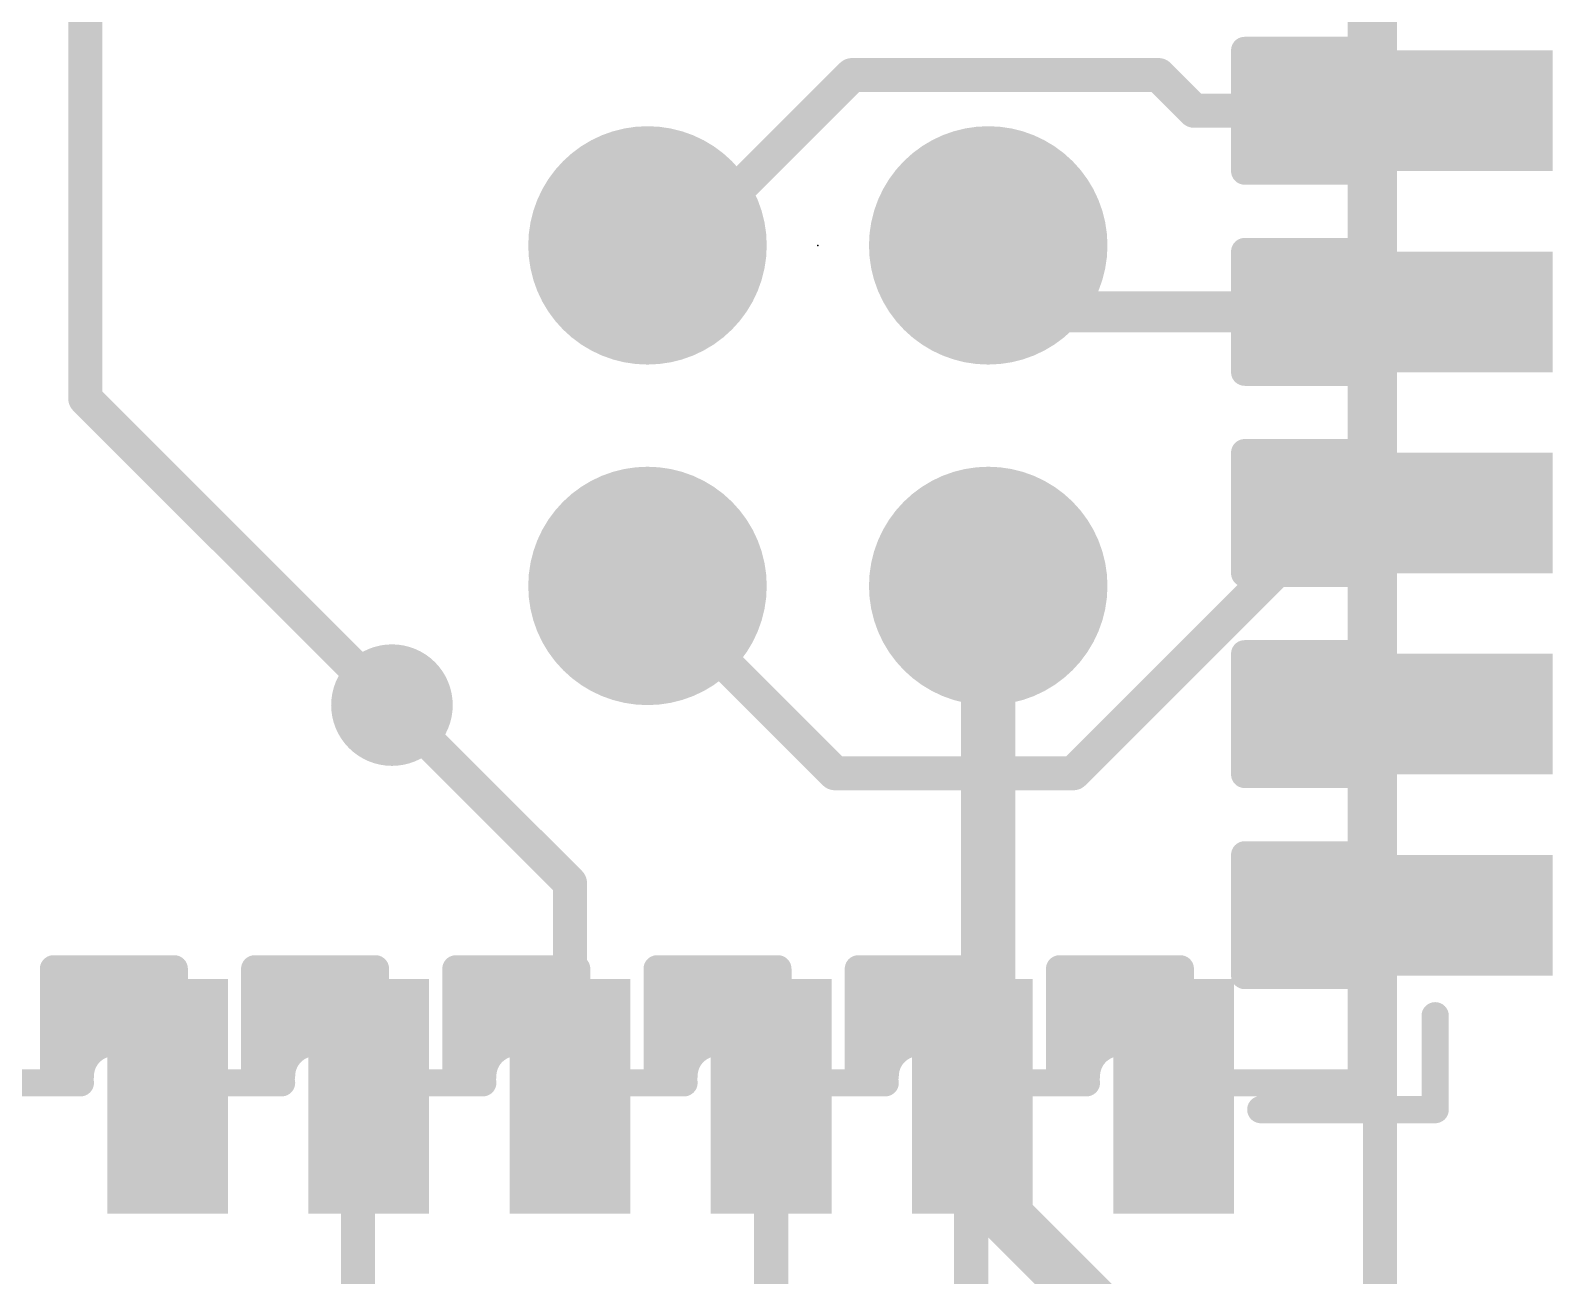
# Model space of a CAD drawing. Extents: x -6.7 to 68.6, y -6.2 to 53.6.
# Drawn here: x 17.62 to 28.97, y 19.24 to 28.53 of the extents above; entities that cross this region are included whole.
import ezdxf

# ---------------------------------------------------------------- set-up
doc = ezdxf.new("R2010")
doc.units = 0
for name, color, linetype in [('1', 12, 'CONTINUOUS'), ('16', 132, 'CONTINUOUS'), ('17', 110, 'CONTINUOUS'), ('18', 110, 'CONTINUOUS'), ('21', 40, 'CONTINUOUS'), ('23', 40, 'CONTINUOUS'), ('51', 253, 'CONTINUOUS')]:
    doc.layers.add(name, color=color, linetype=linetype)

# ---------------------------------------------------------------- blocks, each defined once
blk = doc.blocks.new('RECT')
blk.add_solid([(-0.5, -0.5), (0.5, -0.5), (-0.5, 0.5), (0.5, 0.5)])
blk = doc.blocks.new('ROUNDP')
at = {"const_width": 0.5}
blk.add_lwpolyline([(0, -0.25, 1), (0, 0.25, 1), (0, -0.25)], format="xyb", dxfattribs=at)
blk = doc.blocks.new('ROUNDV')
at = {"const_width": 0.5}
blk.add_lwpolyline([(0, -0.25, 1), (0, 0.25, 1), (0, -0.25)], format="xyb", dxfattribs=at)

msp = doc.modelspace()

# ---------------------------------------------------------------- linework, layer by layer
at = {"layer": '1'}
for points, const_width in [([(22.479, 26.924), (23.749, 28.194)], 0.254), ([(23.749, 28.194), (26.035, 28.194)], 0.254), ([(26.035, 28.194), (26.301, 27.928)], 0.254), ([(26.301, 27.928), (28.097, 27.928)], 0.254), ([(22.225, 26.924), (22.479, 26.924)], 0.254), ([(24.765, 26.924), (25.261, 26.428)], 0.3048), ([(25.261, 26.428), (28.097, 26.428)], 0.3048), ([(25.4, 22.987), (27.341, 24.928)], 0.254), ([(27.341, 24.928), (28.097, 24.928)], 0.254), ([(22.225, 24.384), (23.622, 22.987)], 0.254), ([(21.647, 22.168), (20.32, 23.495)], 0.254), ([(23.622, 22.987), (25.4, 22.987)], 0.254), ([(21.647, 20.578), (21.647, 22.168)], 0.254), ([(20.147, 20.578), (20.066, 20.497)], 0.254), ([(23.147, 18.382), (23.147, 20.578)], 0.254), ([(24.647, 20.578), (24.638, 20.569)], 0.254), ([(24.638, 20.569), (24.638, 17.145)], 0.254), ([(20.066, 20.497), (20.066, 18.222)], 0.254)]:
    msp.add_lwpolyline(points, dxfattribs=dict(at, const_width=const_width))
for points, const_width in [([(23.749, 28.2575, 1), (23.749, 28.1305)], 0.127), ([(23.7939, 28.1491, 1), (23.7041, 28.2389)], 0.127), ([(26.0799, 28.2389, 1), (25.9901, 28.1491)], 0.127), ([(26.035, 28.1305, 1), (26.035, 28.2575)], 0.127), ([(26.301, 27.9915, 1), (26.301, 27.8645)], 0.127), ([(26.2561, 27.8831, 1), (26.3459, 27.9729)], 0.127), ([(28.097, 27.8645, 1), (28.097, 27.9915)], 0.127), ([(22.225, 26.9875, 1), (22.225, 26.8605)], 0.127), ([(22.4341, 26.9689, 1), (22.5239, 26.8791)], 0.127), ([(22.479, 26.8605, 1), (22.479, 26.9875)], 0.127), ([(24.8189, 26.9779, 1), (24.7111, 26.8701)], 0.1524), ([(25.261, 26.5042, 1), (25.261, 26.3518)], 0.1524), ([(25.2071, 26.3741, 1), (25.3149, 26.4819)], 0.1524), ([(28.097, 26.3518, 1), (28.097, 26.5042)], 0.1524), ([(27.341, 24.9915, 1), (27.341, 24.8645)], 0.127), ([(27.3859, 24.8831, 1), (27.2961, 24.9729)], 0.127), ([(28.097, 24.8645, 1), (28.097, 24.9915)], 0.127), ([(22.2699, 24.4289, 1), (22.1801, 24.3391)], 0.127), ([(20.3649, 23.5399, 1), (20.2751, 23.4501)], 0.127), ([(23.622, 23.0505, 1), (23.622, 22.9235)], 0.127), ([(23.5771, 22.9421, 1), (23.6669, 23.0319)], 0.127), ([(25.3551, 23.0319, 1), (25.4449, 22.9421)], 0.127), ([(25.4, 22.9235, 1), (25.4, 23.0505)], 0.127), ([(21.7105, 22.168, 1), (21.5835, 22.168)], 0.127), ([(21.6021, 22.1231, 1), (21.6919, 22.2129)], 0.127), ([(20.1919, 20.5331, 1), (20.1021, 20.6229)], 0.127), ([(23.2105, 20.578, 1), (23.0835, 20.578)], 0.127), ([(24.7015, 20.569, 1), (24.5745, 20.569)], 0.127), ([(24.5931, 20.6139, 1), (24.6829, 20.5241)], 0.127), ([(24.6919, 20.5331, 1), (24.6021, 20.6229)], 0.127), ([(20.1295, 20.497, 1), (20.0025, 20.497)], 0.127), ([(20.0211, 20.5419, 1), (20.1109, 20.4521)], 0.127), ([(21.5835, 20.578, 1), (21.7105, 20.578)], 0.127)]:
    msp.add_lwpolyline(points, format="xyb", dxfattribs=dict(at, const_width=const_width))
at = {"layer": '16'}
for points, const_width in [([(18.034, 25.781), (18.034, 41.275)], 0.254), ([(27.686, 33.909), (27.686, 13.462)], 0.254), ([(20.32, 23.495), (18.034, 25.781)], 0.254), ([(24.765, 24.384), (24.765, 19.812)], 0.4064), ([(24.765, 19.812), (26.67, 17.907)], 0.4064)]:
    msp.add_lwpolyline(points, dxfattribs=dict(at, const_width=const_width))
for points, const_width in [([(18.0789, 25.8259, 1), (17.9891, 25.7361)], 0.127), ([(17.9705, 25.781, 1), (18.0975, 25.781)], 0.127), ([(24.8666, 24.384, 1), (24.6634, 24.384)], 0.2032), ([(20.2751, 23.4501, 1), (20.3649, 23.5399)], 0.127), ([(24.8368, 19.8838, 1), (24.6932, 19.7402)], 0.2032), ([(24.6634, 19.812, 1), (24.8666, 19.812)], 0.2032)]:
    msp.add_lwpolyline(points, format="xyb", dxfattribs=dict(at, const_width=const_width))
at = {"layer": '21', "const_width": 0.2032}
for points in [[(28.097, 21.178), (28.097, 20.478)], [(28.097, 20.478), (26.797, 20.478)]]:
    msp.add_lwpolyline(points, dxfattribs=at)
at = {"layer": '21', "const_width": 0.1016}
for points in [[(28.1478, 21.178, 1), (28.0462, 21.178)], [(26.797, 20.5288, 1), (26.797, 20.4272)], [(28.097, 20.4272, 1), (28.097, 20.5288)], [(28.0462, 20.478, 1), (28.1478, 20.478)]]:
    msp.add_lwpolyline(points, format="xyb", dxfattribs=at)
at = {"layer": '23'}
msp.add_point((23.495, 26.924), dxfattribs=at)
at = {"layer": '51', "const_width": 0.2032}
for points in [[(27.547, 28.178), (27.547, 29.178)], [(27.477, 28.378), (26.677, 28.378)], [(26.677, 28.378), (26.677, 27.478)], [(27.477, 28.178), (27.477, 28.378)], [(27.477, 27.478), (27.477, 27.678)], [(27.547, 26.678), (27.547, 27.678)], [(26.677, 27.478), (27.477, 27.478)], [(27.477, 26.878), (26.677, 26.878)], [(26.677, 26.878), (26.677, 25.978)], [(27.477, 26.678), (27.477, 26.878)], [(27.477, 25.978), (27.477, 26.178)], [(27.547, 25.178), (27.547, 26.178)], [(26.677, 25.978), (27.477, 25.978)], [(27.477, 25.378), (26.677, 25.378)], [(26.677, 25.378), (26.677, 24.478)], [(27.477, 25.178), (27.477, 25.378)], [(27.477, 24.478), (27.477, 24.678)], [(27.547, 23.678), (27.547, 24.678)], [(26.677, 24.478), (27.477, 24.478)], [(27.477, 23.878), (26.677, 23.878)], [(26.677, 23.878), (26.677, 22.978)], [(27.477, 23.678), (27.477, 23.878)], [(27.477, 22.978), (27.477, 23.178)], [(27.547, 22.178), (27.547, 23.178)], [(26.677, 22.978), (27.477, 22.978)], [(27.477, 22.378), (26.677, 22.378)], [(26.677, 22.378), (26.677, 21.478)], [(27.477, 22.178), (27.477, 22.378)], [(27.477, 21.478), (27.477, 21.678)], [(27.547, 21.678), (27.547, 20.678)], [(18.697, 21.528), (17.797, 21.528)], [(17.797, 21.528), (17.797, 20.728)], [(18.697, 20.728), (18.697, 21.528)], [(20.197, 21.528), (19.297, 21.528)], [(19.297, 21.528), (19.297, 20.728)], [(20.197, 20.728), (20.197, 21.528)], [(21.697, 21.528), (20.797, 21.528)], [(20.797, 21.528), (20.797, 20.728)], [(21.697, 20.728), (21.697, 21.528)], [(23.197, 21.528), (22.297, 21.528)], [(22.297, 21.528), (22.297, 20.728)], [(23.197, 20.728), (23.197, 21.528)], [(24.697, 21.528), (23.797, 21.528)], [(23.797, 21.528), (23.797, 20.728)], [(24.697, 20.728), (24.697, 21.528)], [(26.197, 21.528), (25.297, 21.528)], [(25.297, 21.528), (25.297, 20.728)], [(26.197, 20.728), (26.197, 21.528)], [(26.677, 21.478), (27.477, 21.478)], [(16.997, 20.678), (17.997, 20.678)], [(17.797, 20.728), (17.997, 20.728)], [(18.497, 20.728), (18.697, 20.728)], [(18.497, 20.678), (19.497, 20.678)], [(19.297, 20.728), (19.497, 20.728)], [(19.997, 20.728), (20.197, 20.728)], [(19.997, 20.678), (20.997, 20.678)], [(20.797, 20.728), (20.997, 20.728)], [(21.497, 20.728), (21.697, 20.728)], [(21.497, 20.678), (22.497, 20.678)], [(22.297, 20.728), (22.497, 20.728)], [(22.997, 20.728), (23.197, 20.728)], [(22.997, 20.678), (23.997, 20.678)], [(23.797, 20.728), (23.997, 20.728)], [(24.497, 20.728), (24.697, 20.728)], [(24.497, 20.678), (25.497, 20.678)], [(25.297, 20.728), (25.497, 20.728)], [(25.997, 20.728), (26.197, 20.728)], [(27.547, 20.678), (25.997, 20.678)]]:
    msp.add_lwpolyline(points, dxfattribs=at)
at = {"layer": '51'}
for points, const_width in [([(26.677, 28.4288, 1), (26.677, 28.3272)], 0.1016), ([(26.7278, 28.378, 1), (26.6262, 28.378)], 0.1016), ([(27.5278, 28.378, 1), (27.4262, 28.378)], 0.1016), ([(27.477, 28.3272, 1), (27.477, 28.4288)], 0.1016), ([(27.477, 28.178, 0.4142), (27.227, 27.928)], 0.2032), ([(27.477, 28.1272, 1), (27.477, 28.2288)], 0.1016), ([(27.4262, 28.178, 1), (27.5278, 28.178)], 0.1016), ([(27.4962, 28.178, 1), (27.5978, 28.178)], 0.1016), ([(27.227, 27.928, 0.4142), (27.477, 27.678)], 0.2032), ([(27.2778, 27.928, 1), (27.1762, 27.928)], 0.1016), ([(27.1762, 27.928, 1), (27.2778, 27.928)], 0.1016), ([(27.5278, 27.678, 1), (27.4262, 27.678)], 0.1016), ([(27.477, 27.6272, 1), (27.477, 27.7288)], 0.1016), ([(27.5978, 27.678, 1), (27.4962, 27.678)], 0.1016), ([(26.677, 27.5288, 1), (26.677, 27.4272)], 0.1016), ([(27.477, 27.4272, 1), (27.477, 27.5288)], 0.1016), ([(26.6262, 27.478, 1), (26.7278, 27.478)], 0.1016), ([(27.4262, 27.478, 1), (27.5278, 27.478)], 0.1016), ([(26.677, 26.9288, 1), (26.677, 26.8272)], 0.1016), ([(26.7278, 26.878, 1), (26.6262, 26.878)], 0.1016), ([(27.5278, 26.878, 1), (27.4262, 26.878)], 0.1016), ([(27.477, 26.8272, 1), (27.477, 26.9288)], 0.1016), ([(27.477, 26.678, 0.4142), (27.227, 26.428)], 0.2032), ([(27.477, 26.6272, 1), (27.477, 26.7288)], 0.1016), ([(27.4262, 26.678, 1), (27.5278, 26.678)], 0.1016), ([(27.4962, 26.678, 1), (27.5978, 26.678)], 0.1016), ([(27.227, 26.428, 0.4142), (27.477, 26.178)], 0.2032), ([(27.2778, 26.428, 1), (27.1762, 26.428)], 0.1016), ([(27.1762, 26.428, 1), (27.2778, 26.428)], 0.1016), ([(27.5278, 26.178, 1), (27.4262, 26.178)], 0.1016), ([(27.477, 26.1272, 1), (27.477, 26.2288)], 0.1016), ([(27.5978, 26.178, 1), (27.4962, 26.178)], 0.1016), ([(26.677, 26.0288, 1), (26.677, 25.9272)], 0.1016), ([(26.6262, 25.978, 1), (26.7278, 25.978)], 0.1016), ([(27.4262, 25.978, 1), (27.5278, 25.978)], 0.1016), ([(27.477, 25.9272, 1), (27.477, 26.0288)], 0.1016), ([(26.677, 25.4288, 1), (26.677, 25.3272)], 0.1016), ([(26.7278, 25.378, 1), (26.6262, 25.378)], 0.1016), ([(27.5278, 25.378, 1), (27.4262, 25.378)], 0.1016), ([(27.477, 25.3272, 1), (27.477, 25.4288)], 0.1016), ([(27.477, 25.178, 0.4142), (27.227, 24.928)], 0.2032), ([(27.4262, 25.178, 1), (27.5278, 25.178)], 0.1016), ([(27.477, 25.1272, 1), (27.477, 25.2288)], 0.1016), ([(27.4962, 25.178, 1), (27.5978, 25.178)], 0.1016), ([(27.227, 24.928, 0.4142), (27.477, 24.678)], 0.2032), ([(27.2778, 24.928, 1), (27.1762, 24.928)], 0.1016), ([(27.1762, 24.928, 1), (27.2778, 24.928)], 0.1016), ([(27.5278, 24.678, 1), (27.4262, 24.678)], 0.1016), ([(27.477, 24.6272, 1), (27.477, 24.7288)], 0.1016), ([(27.5978, 24.678, 1), (27.4962, 24.678)], 0.1016), ([(26.677, 24.5288, 1), (26.677, 24.4272)], 0.1016), ([(26.6262, 24.478, 1), (26.7278, 24.478)], 0.1016), ([(27.4262, 24.478, 1), (27.5278, 24.478)], 0.1016), ([(27.477, 24.4272, 1), (27.477, 24.5288)], 0.1016), ([(26.677, 23.9288, 1), (26.677, 23.8272)], 0.1016), ([(26.7278, 23.878, 1), (26.6262, 23.878)], 0.1016), ([(27.5278, 23.878, 1), (27.4262, 23.878)], 0.1016), ([(27.477, 23.8272, 1), (27.477, 23.9288)], 0.1016), ([(27.477, 23.678, 0.4142), (27.227, 23.428)], 0.2032), ([(27.4262, 23.678, 1), (27.5278, 23.678)], 0.1016), ([(27.477, 23.6272, 1), (27.477, 23.7288)], 0.1016), ([(27.4962, 23.678, 1), (27.5978, 23.678)], 0.1016), ([(27.227, 23.428, 0.4142), (27.477, 23.178)], 0.2032), ([(27.2778, 23.428, 1), (27.1762, 23.428)], 0.1016), ([(27.1762, 23.428, 1), (27.2778, 23.428)], 0.1016), ([(27.5278, 23.178, 1), (27.4262, 23.178)], 0.1016), ([(27.477, 23.1272, 1), (27.477, 23.2288)], 0.1016), ([(27.5978, 23.178, 1), (27.4962, 23.178)], 0.1016), ([(26.677, 23.0288, 1), (26.677, 22.9272)], 0.1016), ([(27.477, 22.9272, 1), (27.477, 23.0288)], 0.1016), ([(26.6262, 22.978, 1), (26.7278, 22.978)], 0.1016), ([(27.4262, 22.978, 1), (27.5278, 22.978)], 0.1016), ([(26.677, 22.4288, 1), (26.677, 22.3272)], 0.1016), ([(26.7278, 22.378, 1), (26.6262, 22.378)], 0.1016), ([(27.5278, 22.378, 1), (27.4262, 22.378)], 0.1016), ([(27.477, 22.3272, 1), (27.477, 22.4288)], 0.1016), ([(27.477, 22.178, 0.4142), (27.227, 21.928)], 0.2032), ([(27.477, 22.1272, 1), (27.477, 22.2288)], 0.1016), ([(27.4262, 22.178, 1), (27.5278, 22.178)], 0.1016), ([(27.4962, 22.178, 1), (27.5978, 22.178)], 0.1016), ([(27.227, 21.928, 0.4142), (27.477, 21.678)], 0.2032), ([(27.2778, 21.928, 1), (27.1762, 21.928)], 0.1016), ([(27.1762, 21.928, 1), (27.2778, 21.928)], 0.1016), ([(27.5278, 21.678, 1), (27.4262, 21.678)], 0.1016), ([(27.477, 21.6272, 1), (27.477, 21.7288)], 0.1016), ([(27.5978, 21.678, 1), (27.4962, 21.678)], 0.1016), ([(17.797, 21.5788, 1), (17.797, 21.4772)], 0.1016), ([(17.8478, 21.528, 1), (17.7462, 21.528)], 0.1016), ([(18.7478, 21.528, 1), (18.6462, 21.528)], 0.1016), ([(18.697, 21.4772, 1), (18.697, 21.5788)], 0.1016), ([(19.297, 21.5788, 1), (19.297, 21.4772)], 0.1016), ([(19.3478, 21.528, 1), (19.2462, 21.528)], 0.1016), ([(20.2478, 21.528, 1), (20.1462, 21.528)], 0.1016), ([(20.197, 21.4772, 1), (20.197, 21.5788)], 0.1016), ([(20.797, 21.5788, 1), (20.797, 21.4772)], 0.1016), ([(20.8478, 21.528, 1), (20.7462, 21.528)], 0.1016), ([(21.7478, 21.528, 1), (21.6462, 21.528)], 0.1016), ([(21.697, 21.4772, 1), (21.697, 21.5788)], 0.1016), ([(22.297, 21.5788, 1), (22.297, 21.4772)], 0.1016), ([(22.3478, 21.528, 1), (22.2462, 21.528)], 0.1016), ([(23.2478, 21.528, 1), (23.1462, 21.528)], 0.1016), ([(23.197, 21.4772, 1), (23.197, 21.5788)], 0.1016), ([(23.797, 21.5788, 1), (23.797, 21.4772)], 0.1016), ([(23.8478, 21.528, 1), (23.7462, 21.528)], 0.1016), ([(24.7478, 21.528, 1), (24.6462, 21.528)], 0.1016), ([(24.697, 21.4772, 1), (24.697, 21.5788)], 0.1016), ([(25.297, 21.5788, 1), (25.297, 21.4772)], 0.1016), ([(25.3478, 21.528, 1), (25.2462, 21.528)], 0.1016), ([(26.2478, 21.528, 1), (26.1462, 21.528)], 0.1016), ([(26.197, 21.4772, 1), (26.197, 21.5788)], 0.1016), ([(26.677, 21.5288, 1), (26.677, 21.4272)], 0.1016), ([(27.477, 21.4272, 1), (27.477, 21.5288)], 0.1016), ([(26.6262, 21.478, 1), (26.7278, 21.478)], 0.1016), ([(27.4262, 21.478, 1), (27.5278, 21.478)], 0.1016), ([(18.247, 20.978, 0.4142), (17.997, 20.728)], 0.2032), ([(18.497, 20.728, 0.4142), (18.247, 20.978)], 0.2032), ([(18.247, 21.0288, 1), (18.247, 20.9272)], 0.1016), ([(18.247, 20.9272, 1), (18.247, 21.0288)], 0.1016), ([(19.747, 20.978, 0.4142), (19.497, 20.728)], 0.2032), ([(19.997, 20.728, 0.4142), (19.747, 20.978)], 0.2032), ([(19.747, 21.0288, 1), (19.747, 20.9272)], 0.1016), ([(19.747, 20.9272, 1), (19.747, 21.0288)], 0.1016), ([(21.247, 20.978, 0.4142), (20.997, 20.728)], 0.2032), ([(21.497, 20.728, 0.4142), (21.247, 20.978)], 0.2032), ([(21.247, 21.0288, 1), (21.247, 20.9272)], 0.1016), ([(21.247, 20.9272, 1), (21.247, 21.0288)], 0.1016), ([(22.747, 20.978, 0.4142), (22.497, 20.728)], 0.2032), ([(22.997, 20.728, 0.4142), (22.747, 20.978)], 0.2032), ([(22.747, 21.0288, 1), (22.747, 20.9272)], 0.1016), ([(22.747, 20.9272, 1), (22.747, 21.0288)], 0.1016), ([(24.247, 20.978, 0.4142), (23.997, 20.728)], 0.2032), ([(24.497, 20.728, 0.4142), (24.247, 20.978)], 0.2032), ([(24.247, 21.0288, 1), (24.247, 20.9272)], 0.1016), ([(24.247, 20.9272, 1), (24.247, 21.0288)], 0.1016), ([(25.747, 20.978, 0.4142), (25.497, 20.728)], 0.2032), ([(25.997, 20.728, 0.4142), (25.747, 20.978)], 0.2032), ([(25.747, 21.0288, 1), (25.747, 20.9272)], 0.1016), ([(25.747, 20.9272, 1), (25.747, 21.0288)], 0.1016), ([(17.797, 20.7788, 1), (17.797, 20.6772)], 0.1016), ([(17.7462, 20.728, 1), (17.8478, 20.728)], 0.1016), ([(17.9462, 20.728, 1), (18.0478, 20.728)], 0.1016), ([(17.997, 20.6772, 1), (17.997, 20.7788)], 0.1016), ([(17.997, 20.6272, 1), (17.997, 20.7288)], 0.1016), ([(18.497, 20.7788, 1), (18.497, 20.6772)], 0.1016), ([(18.497, 20.7288, 1), (18.497, 20.6272)], 0.1016), ([(18.4462, 20.728, 1), (18.5478, 20.728)], 0.1016), ([(18.6462, 20.728, 1), (18.7478, 20.728)], 0.1016), ([(18.697, 20.6772, 1), (18.697, 20.7788)], 0.1016), ([(19.297, 20.7788, 1), (19.297, 20.6772)], 0.1016), ([(19.2462, 20.728, 1), (19.3478, 20.728)], 0.1016), ([(19.4462, 20.728, 1), (19.5478, 20.728)], 0.1016), ([(19.497, 20.6772, 1), (19.497, 20.7788)], 0.1016), ([(19.497, 20.6272, 1), (19.497, 20.7288)], 0.1016), ([(19.997, 20.7788, 1), (19.997, 20.6772)], 0.1016), ([(19.997, 20.7288, 1), (19.997, 20.6272)], 0.1016), ([(19.9462, 20.728, 1), (20.0478, 20.728)], 0.1016), ([(20.1462, 20.728, 1), (20.2478, 20.728)], 0.1016), ([(20.197, 20.6772, 1), (20.197, 20.7788)], 0.1016), ([(20.797, 20.7788, 1), (20.797, 20.6772)], 0.1016), ([(20.7462, 20.728, 1), (20.8478, 20.728)], 0.1016), ([(20.9462, 20.728, 1), (21.0478, 20.728)], 0.1016), ([(20.997, 20.6772, 1), (20.997, 20.7788)], 0.1016), ([(20.997, 20.6272, 1), (20.997, 20.7288)], 0.1016), ([(21.497, 20.7788, 1), (21.497, 20.6772)], 0.1016), ([(21.497, 20.7288, 1), (21.497, 20.6272)], 0.1016), ([(21.4462, 20.728, 1), (21.5478, 20.728)], 0.1016), ([(21.6462, 20.728, 1), (21.7478, 20.728)], 0.1016), ([(21.697, 20.6772, 1), (21.697, 20.7788)], 0.1016), ([(22.297, 20.7788, 1), (22.297, 20.6772)], 0.1016), ([(22.2462, 20.728, 1), (22.3478, 20.728)], 0.1016), ([(22.4462, 20.728, 1), (22.5478, 20.728)], 0.1016), ([(22.497, 20.6772, 1), (22.497, 20.7788)], 0.1016), ([(22.497, 20.6272, 1), (22.497, 20.7288)], 0.1016), ([(22.997, 20.7788, 1), (22.997, 20.6772)], 0.1016), ([(22.997, 20.7288, 1), (22.997, 20.6272)], 0.1016), ([(22.9462, 20.728, 1), (23.0478, 20.728)], 0.1016), ([(23.1462, 20.728, 1), (23.2478, 20.728)], 0.1016), ([(23.197, 20.6772, 1), (23.197, 20.7788)], 0.1016), ([(23.797, 20.7788, 1), (23.797, 20.6772)], 0.1016), ([(23.7462, 20.728, 1), (23.8478, 20.728)], 0.1016), ([(23.9462, 20.728, 1), (24.0478, 20.728)], 0.1016), ([(23.997, 20.6772, 1), (23.997, 20.7788)], 0.1016), ([(23.997, 20.6272, 1), (23.997, 20.7288)], 0.1016), ([(24.497, 20.7788, 1), (24.497, 20.6772)], 0.1016), ([(24.497, 20.7288, 1), (24.497, 20.6272)], 0.1016), ([(24.4462, 20.728, 1), (24.5478, 20.728)], 0.1016), ([(24.6462, 20.728, 1), (24.7478, 20.728)], 0.1016), ([(24.697, 20.6772, 1), (24.697, 20.7788)], 0.1016), ([(25.297, 20.7788, 1), (25.297, 20.6772)], 0.1016), ([(25.2462, 20.728, 1), (25.3478, 20.728)], 0.1016), ([(25.4462, 20.728, 1), (25.5478, 20.728)], 0.1016), ([(25.497, 20.6772, 1), (25.497, 20.7788)], 0.1016), ([(25.497, 20.6272, 1), (25.497, 20.7288)], 0.1016), ([(25.997, 20.7788, 1), (25.997, 20.6772)], 0.1016), ([(25.997, 20.7288, 1), (25.997, 20.6272)], 0.1016), ([(25.9462, 20.728, 1), (26.0478, 20.728)], 0.1016), ([(26.1462, 20.728, 1), (26.2478, 20.728)], 0.1016), ([(26.197, 20.6772, 1), (26.197, 20.7788)], 0.1016), ([(27.547, 20.6272, 1), (27.547, 20.7288)], 0.1016), ([(27.4962, 20.678, 1), (27.5978, 20.678)], 0.1016)]:
    msp.add_lwpolyline(points, format="xyb", dxfattribs=dict(at, const_width=const_width))

# ---------------------------------------------------------------- block references
at = {"layer": '1', "xscale": 1.75, "yscale": 0.9}
for p, rotation in [((28.097, 27.928), 180), ((28.097, 26.428), 180), ((28.097, 24.928), 180), ((28.097, 23.428), 180), ((28.097, 21.928), 180), ((18.647, 20.578), 90), ((20.147, 20.578), 90), ((21.647, 20.578), 90), ((23.147, 20.578), 90), ((24.647, 20.578), 90), ((26.147, 20.578), 90)]:
    msp.add_blockref('RECT', p, dxfattribs=dict(at, rotation=rotation))
at = {"layer": '17', "xscale": 1.778, "yscale": 1.778}
for p in [(22.225, 26.924), (22.225, 26.924), (24.765, 26.924), (24.765, 26.924), (22.225, 24.384), (22.225, 24.384), (24.765, 24.384), (24.765, 24.384)]:
    msp.add_blockref('ROUNDP', p, dxfattribs=at)
at = {"layer": '18', "xscale": 0.9064, "yscale": 0.9064}
msp.add_blockref('ROUNDV', (20.32, 23.495), dxfattribs=at)
msp.add_blockref('ROUNDV', (20.32, 23.495), dxfattribs=at)
at = {"layer": '51'}
for p, xscale, yscale in [((27.077, 28.228), 0.7, 0.2), ((27.002, 27.928), 0.55, 0.5), ((27.052, 27.628), 0.75, 0.2), ((27.077, 26.728), 0.7, 0.2), ((27.002, 26.428), 0.55, 0.5), ((27.052, 26.128), 0.75, 0.2), ((27.077, 25.228), 0.7, 0.2), ((27.002, 24.928), 0.55, 0.5), ((27.052, 24.628), 0.75, 0.2), ((27.077, 23.728), 0.7, 0.2), ((27.002, 23.428), 0.55, 0.5), ((27.052, 23.128), 0.75, 0.2), ((27.077, 22.228), 0.7, 0.2), ((27.002, 21.928), 0.55, 0.5), ((27.052, 21.628), 0.75, 0.2)]:
    msp.add_blockref('RECT', p, dxfattribs=dict(at, xscale=xscale, yscale=yscale))
at = {"layer": '51', "rotation": 270}
for p, xscale, yscale in [((22.225, 26.924), 0.508, 0.508), ((24.765, 26.924), 0.508, 0.508), ((22.225, 24.384), 0.508, 0.508), ((24.765, 24.384), 0.508, 0.508), ((17.947, 21.153), 0.75, 0.2), ((18.247, 21.203), 0.55, 0.5), ((18.547, 21.128), 0.7, 0.2), ((19.447, 21.153), 0.75, 0.2), ((19.747, 21.203), 0.55, 0.5), ((20.047, 21.128), 0.7, 0.2), ((20.947, 21.153), 0.75, 0.2), ((21.247, 21.203), 0.55, 0.5), ((21.547, 21.128), 0.7, 0.2), ((22.447, 21.153), 0.75, 0.2), ((22.747, 21.203), 0.55, 0.5), ((23.047, 21.128), 0.7, 0.2), ((23.947, 21.153), 0.75, 0.2), ((24.247, 21.203), 0.55, 0.5), ((24.547, 21.128), 0.7, 0.2), ((25.447, 21.153), 0.75, 0.2), ((25.747, 21.203), 0.55, 0.5), ((26.047, 21.128), 0.7, 0.2)]:
    msp.add_blockref('RECT', p, dxfattribs=dict(at, xscale=xscale, yscale=yscale))

doc.saveas('drawing.dxf')
